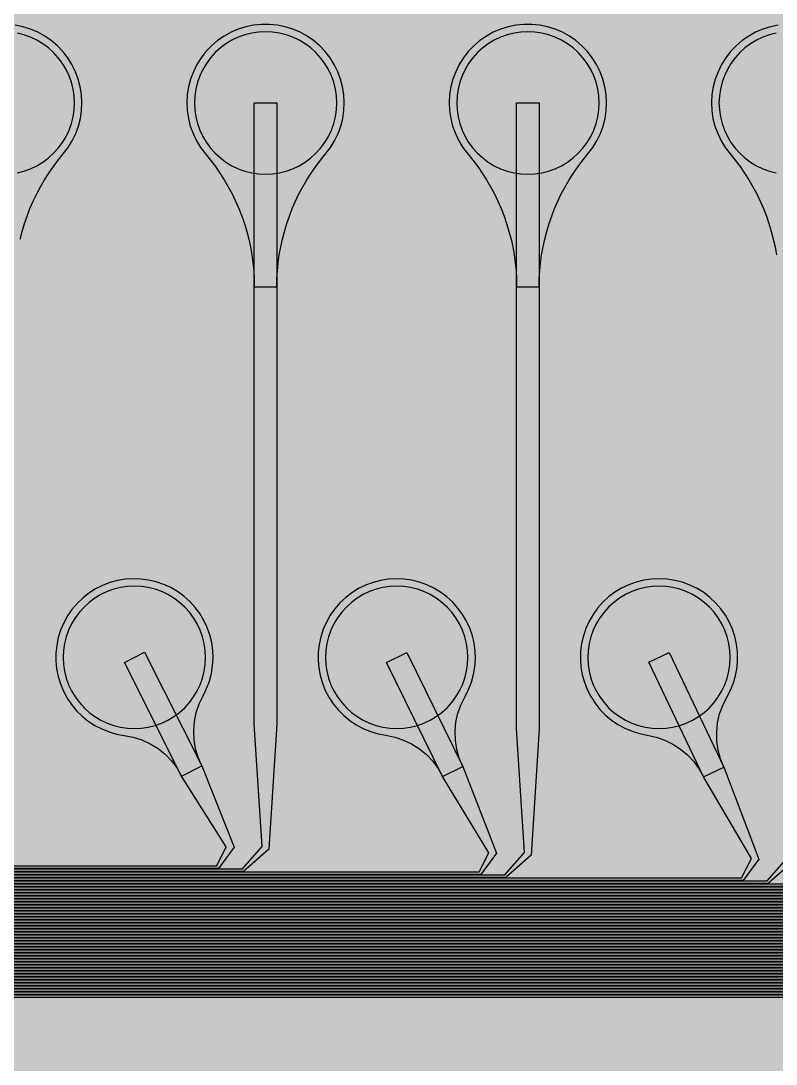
# Model space of a CAD drawing. Header units: metres. Extents: x -7231 to 10969, y -37556 to 1873.
# Drawn here: x 6905 to 7913, y -24324 to -22931 of the extents above; entities that cross this region are included whole.
import ezdxf

# ---------------------------------------------------------------- set-up
doc = ezdxf.new("R2010")
doc.units = ezdxf.units.M
for name, color, linetype in [('Metal1', 4, 'CONTINUOUS'), ('Metal2', 3, 'CONTINUOUS'), ('Polyimide', 7, 'CONTINUOUS'), ('Polyimide_Negative', 5, 'CONTINUOUS')]:
    doc.layers.add(name, color=color, linetype=linetype)

msp = doc.modelspace()

# ---------------------------------------------------------------- hatches: boundary and pattern name
at = {"layer": 'Polyimide'}
msp.add_hatch(color=7, dxfattribs=at).paths.add_polyline_path([(4065.7, -468), (4066.7, -502), (4068.5, -536), (4071.4, -570), (4075.5, -604), (4081, -638), (4088, -672), (4096.5, -706), (4106.6, -740), (4118.3, -774), (4131.6, -808), (4146.5, -842), (4162.9, -876), (4180.7, -910), (4199.8, -944), (4220.2, -978), (4241.7, -1012), (4264.2, -1046), (4287.5, -1080), (4311.5, -1114), (4336, -1148), (4360.9, -1182), (4385.9, -1216), (4410.9, -1250), (4435.7, -1284), (4460.2, -1318), (4484.2, -1352), (4507.5, -1385.9), (4530, -1419.9), (4551.5, -1453.9), (4571.9, -1487.9), (4591.1, -1521.9), (4608.9, -1555.9), (4625.3, -1589.9), (4640.1, -1623.9), (4653.4, -1657.9), (4665.1, -1691.9), (4675.2, -1725.9), (4683.7, -1759.9), (4690.7, -1793.9), (4696.2, -1827.9), (4700.3, -1861.9), (4703.2, -1895.9), (4705.1, -1929.9), (4706.1, -1963.9), (4706.4, -1997.9), (4706.5, -2031.9), (4706.5, -4793), (4710, -4838.4), (4720.2, -4882.7), (4737.1, -4925), (4760.1, -4964.2), (4788.9, -4999.5), (4822.6, -5030), (4860.5, -5055.1), (4901.8, -5074.2), (4901.8, -5074.2), (4970.7, -5105.2), (5034.7, -5145.3), (5092.8, -5193.5), (5143.8, -5249.2), (5186.9, -5311.2), (5221.2, -5378.4), (5246.2, -5449.7), (5261.4, -5523.7), (5266.5, -5599), (5261.4, -5674.3), (5246.2, -5748.3), (5221.2, -5819.6), (5186.9, -5886.8), (5143.8, -5948.8), (5092.8, -6004.5), (5034.7, -6052.7), (4970.7, -6092.8), (4901.8, -6123.8), (4860.5, -6142.9), (4822.6, -6168), (4788.9, -6198.5), (4760.1, -6233.8), (4737.1, -6273), (4720.2, -6315.3), (4710, -6359.6), (4706.5, -6405), (4706.5, -9221.5), (4710, -9266.9), (4720.2, -9311.2), (4737.1, -9353.5), (4760.1, -9392.7), (4788.9, -9428), (4822.6, -9458.5), (4860.5, -9483.6), (4901.8, -9502.7), (4970.7, -9533.7), (5034.7, -9573.8), (5092.8, -9622), (5143.8, -9677.7), (5186.9, -9739.7), (5221.2, -9806.9), (5246.2, -9878.2), (5261.4, -9952.2), (5266.5, -10027.5), (5261.4, -10102.8), (5246.2, -10176.8), (5221.2, -10248.1), (5186.9, -10315.3), (5143.8, -10377.3), (5092.8, -10433), (5034.7, -10481.2), (4970.7, -10521.3), (4901.8, -10552.3), (4860.5, -10571.4), (4822.6, -10596.5), (4788.9, -10627), (4760.1, -10662.3), (4737.1, -10701.5), (4720.2, -10743.8), (4710, -10788.1), (4706.5, -10833.5), (4706.5, -13650), (4710, -13695.4), (4720.2, -13739.7), (4737.1, -13782), (4760.1, -13821.2), (4788.9, -13856.5), (4822.6, -13887), (4860.5, -13912.1), (4901.8, -13931.2), (4970.7, -13962.2), (5034.7, -14002.2), (5092.8, -14050.5), (5143.8, -14106.2), (5186.9, -14168.2), (5221.2, -14235.4), (5246.2, -14306.7), (5261.4, -14380.7), (5266.5, -14456), (5261.4, -14531.3), (5246.2, -14605.3), (5221.2, -14676.5), (5186.9, -14743.8), (5143.8, -14805.8), (5092.8, -14861.5), (5034.7, -14909.7), (4970.7, -14949.8), (4901.8, -14980.8), (4860.5, -14999.9), (4822.6, -15025), (4788.9, -15055.5), (4760.1, -15090.8), (4737.1, -15130), (4720.2, -15172.3), (4710, -15216.6), (4706.5, -15262), (4706.5, -15456), (4720.9, -15750), (4764.1, -16041.3), (4835.7, -16326.8), (4934.9, -16604), (5060.7, -16870.2), (5212.1, -17122.7), (5387.5, -17359.2), (5585.2, -17577.3), (5803.3, -17775), (6039.8, -17950.4), (6292.3, -18101.8), (6558.4, -18227.6), (6835.6, -18326.8), (7121.2, -18398.3), (7412.4, -18441.5), (7706.5, -18456), (9969, -18456), (10047.4, -18459.8), (10125.1, -18471.4), (10201.2, -18490.4), (10275.2, -18516.9), (10346.1, -18550.5), (10413.5, -18590.8), (10476.5, -18637.6), (10534.7, -18690.3), (10587.4, -18748.5), (10634.2, -18811.5), (10674.5, -18878.9), (10708.1, -18949.8), (10734.6, -19023.8), (10753.6, -19099.9), (10765.2, -19177.6), (10769, -19256), (10769, -20895.8), (10730.2, -20951.4), (10694.6, -21009.1), (10662.2, -21068.6), (10633.2, -21129.9), (10607.6, -21192.7), (10585.5, -21256.7), (10566.9, -21322), (10552, -21388.1), (10540.8, -21455), (10533.4, -21522.3), (10529.6, -21590), (10529.6, -21657.8), (10533.4, -21725.5), (10540.8, -21792.9), (10552, -21859.7), (10566.9, -21925.9), (10585.5, -21991.1), (10607.6, -22055.2), (10633.2, -22117.9), (10662.2, -22179.2), (10694.6, -22238.7), (10730.2, -22296.4), (10769, -22352), (10769, -32454.2), (10728.7, -32510.5), (10691.7, -32568.9), (10658, -32629.3), (10627.8, -32691.6), (10601.2, -32755.4), (10578.2, -32820.7), (10558.9, -32887.1), (10543.4, -32954.5), (10531.8, -33022.7), (10524, -33091.4), (10520.1, -33160.5), (10520.1, -33229.7), (10524, -33298.8), (10531.8, -33367.5), (10543.4, -33435.7), (10558.9, -33503.1), (10578.2, -33569.5), (10601.2, -33634.8), (10627.8, -33698.6), (10658, -33760.8), (10691.7, -33821.3), (10728.7, -33879.7), (10769, -33936), (10769, -36556), (10765.2, -36634.4), (10753.6, -36712.1), (10734.6, -36788.2), (10708.1, -36862.1), (10674.5, -36933.1), (10634.2, -37000.5), (10587.4, -37063.5), (10534.7, -37121.7), (10476.5, -37174.4), (10413.5, -37221.2), (10346.1, -37261.5), (10275.2, -37295.1), (10201.2, -37321.6), (10125.1, -37340.6), (10047.4, -37352.1), (9969, -37356), (-6231, -37356), (-6309.4, -37352.1), (-6387.1, -37340.6), (-6463.2, -37321.6), (-6537.2, -37295.1), (-6608.1, -37261.5), (-6675.5, -37221.2), (-6738.5, -37174.4), (-6796.7, -37121.7), (-6849.4, -37063.5), (-6896.2, -37000.5), (-6936.5, -36933.1), (-6970.1, -36862.1), (-6996.6, -36788.2), (-7015.6, -36712.1), (-7027.2, -36634.4), (-7031, -36556), (-7031, -33936), (-6990.7, -33879.8), (-6953.7, -33821.3), (-6920, -33760.9), (-6889.8, -33698.6), (-6863.2, -33634.8), (-6840.2, -33569.5), (-6820.9, -33503.1), (-6805.4, -33435.7), (-6793.7, -33367.5), (-6785.9, -33298.8), (-6782, -33229.7), (-6782, -33160.5), (-6785.9, -33091.4), (-6793.7, -33022.7), (-6805.4, -32954.5), (-6820.9, -32887.1), (-6840.2, -32820.6), (-6863.2, -32755.4), (-6889.8, -32691.5), (-6920, -32629.3), (-6953.7, -32568.9), (-6990.7, -32510.4), (-7031, -32454.2), (-7031, -22364.8), (-6990.7, -22308.6), (-6953.7, -22250.1), (-6920, -22189.7), (-6889.8, -22127.5), (-6863.2, -22063.6), (-6840.2, -21998.4), (-6820.9, -21931.9), (-6805.4, -21864.5), (-6793.7, -21796.3), (-6785.9, -21727.6), (-6782, -21658.5), (-6782, -21589.3), (-6785.9, -21520.3), (-6793.7, -21451.5), (-6805.4, -21383.3), (-6820.9, -21315.9), (-6840.2, -21249.5), (-6863.2, -21184.2), (-6889.8, -21120.4), (-6920, -21058.1), (-6953.7, -20997.7), (-6990.7, -20939.3), (-7031, -20883), (-7031, -19256), (-7027.2, -19177.6), (-7015.6, -19099.9), (-6996.6, -19023.8), (-6970.1, -18949.8), (-6936.5, -18878.9), (-6896.2, -18811.5), (-6849.4, -18748.5), (-6796.7, -18690.3), (-6738.5, -18637.6), (-6675.5, -18590.8), (-6608.1, -18550.5), (-6537.2, -18516.9), (-6463.2, -18490.4), (-6387.1, -18471.4), (-6309.4, -18459.8), (-6231, -18456), (-3968.5, -18456), (-3674.4, -18441.5), (-3383.2, -18398.3), (-3097.6, -18326.8), (-2820.4, -18227.6), (-2554.3, -18101.8), (-2301.8, -17950.4), (-2065.3, -17775), (-1847.2, -17577.3), (-1649.5, -17359.2), (-1474.1, -17122.7), (-1322.7, -16870.2), (-1196.9, -16604), (-1097.7, -16326.8), (-1026.1, -16041.3), (-982.9, -15750), (-968.5, -15456), (-968.5, -15262), (-972, -15216.6), (-982.2, -15172.3), (-999.1, -15130), (-1022.1, -15090.8), (-1050.9, -15055.5), (-1084.6, -15025), (-1122.5, -14999.9), (-1163.8, -14980.8), (-1232.7, -14949.8), (-1296.7, -14909.7), (-1354.8, -14861.5), (-1405.8, -14805.8), (-1448.9, -14743.8), (-1483.2, -14676.5), (-1508.2, -14605.3), (-1523.4, -14531.3), (-1528.5, -14456), (-1523.4, -14380.7), (-1508.2, -14306.7), (-1483.2, -14235.4), (-1448.9, -14168.2), (-1405.8, -14106.2), (-1354.8, -14050.5), (-1296.7, -14002.2), (-1232.7, -13962.2), (-1163.8, -13931.2), (-1122.5, -13912.1), (-1084.6, -13887), (-1050.9, -13856.5), (-1022.1, -13821.2), (-999.1, -13782), (-982.2, -13739.7), (-972, -13695.4), (-968.5, -13650), (-968.5, -12309.6), (-972, -12264.3), (-982.2, -12219.9), (-999.1, -12177.7), (-1022.1, -12138.5), (-1050.9, -12103.2), (-1084.6, -12072.6), (-1122.5, -12047.5), (-1163.8, -12028.5), (-1232.7, -11997.4), (-1296.7, -11957.4), (-1354.8, -11909.1), (-1405.8, -11853.5), (-1448.9, -11791.5), (-1483.2, -11724.2), (-1508.2, -11653), (-1523.4, -11579), (-1528.5, -11503.7), (-1523.4, -11428.3), (-1508.2, -11354.4), (-1483.2, -11283.1), (-1448.9, -11215.9), (-1405.8, -11153.8), (-1354.8, -11098.2), (-1296.7, -11049.9), (-1232.7, -11009.9), (-1163.8, -10978.8), (-1122.5, -10959.8), (-1084.6, -10934.7), (-1050.9, -10904.1), (-1022.1, -10868.9), (-999.1, -10829.6), (-982.2, -10787.4), (-972, -10743), (-968.5, -10697.7), (-968.5, -9357.3), (-972, -9311.9), (-982.2, -9267.6), (-999.1, -9225.4), (-1022.1, -9186.1), (-1050.9, -9150.8), (-1084.6, -9120.3), (-1122.5, -9095.2), (-1163.8, -9076.2), (-1163.8, -9076.2), (-1232.7, -9045.1), (-1296.7, -9005.1), (-1354.8, -8956.8), (-1405.8, -8901.1), (-1448.9, -8839.1), (-1483.2, -8771.9), (-1508.2, -8700.6), (-1523.4, -8626.7), (-1528.5, -8551.3), (-1523.4, -8476), (-1508.2, -8402), (-1483.2, -8330.8), (-1448.9, -8263.5), (-1405.8, -8201.5), (-1354.8, -8145.9), (-1296.7, -8097.6), (-1232.7, -8057.6), (-1163.8, -8026.5), (-1163.8, -8026.5), (-1122.5, -8007.4), (-1084.6, -7982.4), (-1050.9, -7951.8), (-1022.1, -7916.5), (-999.1, -7877.3), (-982.2, -7835), (-972, -7790.7), (-968.5, -7745.4), (-968.5, -6405), (-972, -6359.6), (-982.2, -6315.3), (-999.1, -6273), (-1022.1, -6233.8), (-1050.9, -6198.5), (-1084.6, -6168), (-1122.5, -6142.9), (-1163.8, -6123.8), (-1163.8, -6123.8), (-1232.7, -6092.8), (-1296.7, -6052.7), (-1354.8, -6004.5), (-1405.8, -5948.8), (-1448.9, -5886.8), (-1483.2, -5819.6), (-1508.2, -5748.3), (-1523.4, -5674.3), (-1528.5, -5599), (-1523.4, -5523.7), (-1508.2, -5449.7), (-1483.2, -5378.4), (-1448.9, -5311.2), (-1405.8, -5249.2), (-1354.8, -5193.5), (-1296.7, -5145.3), (-1232.7, -5105.2), (-1163.8, -5074.2), (-1163.8, -5074.2), (-1122.5, -5055.1), (-1084.6, -5030), (-1050.9, -4999.5), (-1022.1, -4964.2), (-999.1, -4925), (-982.2, -4882.7), (-972, -4838.4), (-968.5, -4793), (-968.5, -2031.9), (-968.4, -1997.9), (-968.1, -1963.9), (-967.1, -1929.9), (-965.2, -1895.9), (-962.2, -1861.9), (-958, -1827.9), (-952.4, -1793.9), (-945.3, -1759.9), (-936.6, -1725.9), (-926.4, -1691.9), (-914.4, -1657.9), (-900.9, -1623.9), (-885.7, -1589.9), (-869.1, -1555.9), (-850.9, -1521.9), (-831.4, -1487.9), (-810.6, -1453.9), (-788.7, -1419.9), (-765.8, -1385.9), (-742.1, -1352), (-717.6, -1318), (-692.7, -1284), (-667.4, -1250), (-641.9, -1216), (-616.4, -1182), (-591.1, -1148), (-566.1, -1114), (-541.7, -1080), (-517.9, -1046), (-495, -1012), (-473.1, -978), (-452.4, -944), (-432.8, -910), (-414.7, -876), (-398, -842), (-382.9, -808), (-369.3, -774), (-357.4, -740), (-347.1, -706), (-338.4, -672), (-331.3, -638), (-325.7, -604), (-321.5, -570), (-318.6, -536), (-316.7, -502), (-315.7, -468), (-315.3, -434), (-315.2, -400), (-315.2, 401), (-315.2, 451), (-315.2, 1644), (-270.2, 1644), (-270, 1637.1), (-269.4, 1630.3), (-268.2, 1623.5), (-266.7, 1616.8), (-264.7, 1610.2), (-262.3, 1603.8), (-259.4, 1597.6), (-256.2, 1591.5), (-252.6, 1585.7), (-248.6, 1580.1), (-244.2, 1574.8), (-239.5, 1569.8), (-234.5, 1565.1), (-229.2, 1560.7), (-223.6, 1556.7), (-217.8, 1553.1), (-211.7, 1549.8), (-205.4, 1547), (-199, 1544.6), (-192.4, 1542.6), (-185.7, 1541), (-179, 1539.9), (-172.1, 1539.2), (-165.2, 1539), (-158.4, 1539.2), (-151.5, 1539.9), (-144.8, 1541), (-138.1, 1542.6), (-131.5, 1544.6), (-125.1, 1547), (-118.8, 1549.8), (-112.8, 1553.1), (-106.9, 1556.7), (-101.3, 1560.7), (-96, 1565.1), (-91, 1569.8), (-86.3, 1574.8), (-81.9, 1580.1), (-77.9, 1585.7), (-74.3, 1591.5), (-71.1, 1597.6), (-68.2, 1603.8), (-65.8, 1610.2), (-63.8, 1616.8), (-62.3, 1623.5), (-61.1, 1630.3), (-60.5, 1637.1), (-60.2, 1644), (1853, 1644), (1853, 1573), (3815.2, 1573), (3815.5, 1579.5), (3816.1, 1586.1), (3817.2, 1592.5), (3818.7, 1598.9), (3820.6, 1605.1), (3822.9, 1611.3), (3825.6, 1617.2), (3828.6, 1623), (3832.1, 1628.6), (3835.9, 1633.9), (3840.1, 1638.9), (3844.5, 1643.7), (3849.3, 1648.2), (3854.4, 1652.3), (3859.7, 1656.1), (3865.2, 1659.6), (3871, 1662.7), (3877, 1665.4), (3883.1, 1667.7), (3889.4, 1669.6), (3895.7, 1671.1), (3902.2, 1672.1), (3908.7, 1672.8), (3915.2, 1673), (3921.8, 1672.8), (3928.3, 1672.1), (3934.8, 1671.1), (3941.1, 1669.6), (3947.4, 1667.7), (3953.5, 1665.4), (3959.5, 1662.7), (3965.2, 1659.6), (3970.8, 1656.1), (3976.1, 1652.3), (3981.2, 1648.2), (3986, 1643.7), (3990.4, 1638.9), (3994.6, 1633.9), (3998.4, 1628.6), (4001.9, 1623), (4004.9, 1617.2), (4007.6, 1611.3), (4009.9, 1605.1), (4011.8, 1598.9), (4013.3, 1592.5), (4014.4, 1586.1), (4015, 1579.5), (4015.2, 1573), (4065.2, 1573), (4065.2, 451), (4065.2, 401), (4065.2, -400), (4065.3, -434), (4065.7, -468)])

# ---------------------------------------------------------------- linework, layer by layer
at = {"layer": 'Metal1'}
for points in [[(9452.2, -24234.7), (2924.3, -24234.7), (2893.2, -24203.7), (2893.2, -19211.9)], [(2896.7, -19211.9), (2896.7, -24202.3), (2925.7, -24231.2), (9450.8, -24231.2)], [(9444.2, -24226.7), (2932.3, -24226.7), (2901.2, -24195.7), (2901.2, -19211.9)], [(2904.7, -19211.9), (2904.7, -24194.3), (2933.7, -24223.2), (9442.8, -24223.2)], [(9436.2, -24218.8), (2940.3, -24218.8), (2909.2, -24187.7), (2909.2, -19211.9)], [(2912.7, -19211.9), (2912.7, -24186.3), (2941.7, -24215.2), (9434.8, -24215.2)], [(9428.2, -24210.7), (2948.3, -24210.7), (2917.2, -24179.7), (2917.2, -19211.9)], [(2920.7, -19211.9), (2920.7, -24178.3), (2949.7, -24207.2), (9426.8, -24207.2)], [(9420.2, -24202.7), (2956.3, -24202.7), (2925.2, -24171.7), (2925.2, -19211.9)], [(2928.7, -19211.9), (2928.7, -24170.3), (2957.7, -24199.2), (9418.8, -24199.2)], [(9412.2, -24194.7), (2964.3, -24194.7), (2933.2, -24163.7), (2933.2, -19211.9)], [(2936.7, -19211.9), (2936.7, -24162.3), (2965.7, -24191.2), (9410.8, -24191.2)], [(9404.2, -24186.8), (2972.3, -24186.8), (2941.2, -24155.7), (2941.2, -19211.9)], [(2944.7, -19211.9), (2944.7, -24154.3), (2973.7, -24183.2), (9402.8, -24183.2)], [(9396.2, -24178.7), (2980.3, -24178.7), (2949.2, -24147.7), (2949.2, -19211.9)], [(2952.7, -19211.9), (2952.7, -24146.3), (2981.7, -24175.2), (9394.8, -24175.2)], [(9388.2, -24170.7), (2988.3, -24170.7), (2957.2, -24139.7), (2957.2, -19211.9)], [(2960.7, -19211.9), (2960.7, -24138.3), (2989.7, -24167.2), (9386.8, -24167.2)], [(9380.2, -24162.7), (2996.3, -24162.7), (2965.2, -24131.7), (2965.2, -19211.9)], [(2968.7, -19211.9), (2968.7, -24130.3), (2997.7, -24159.2), (9378.8, -24159.2)], [(9372.2, -24154.8), (3004.3, -24154.8), (2973.2, -24123.7), (2973.2, -19211.9)], [(2976.7, -19211.9), (2976.7, -24122.3), (3005.7, -24151.2), (9370.8, -24151.2)], [(9364.2, -24146.7), (3012.3, -24146.7), (2981.2, -24115.7), (2981.2, -19211.9)], [(2984.7, -19211.9), (2984.7, -24114.3), (3013.7, -24143.2), (9362.8, -24143.2)], [(9356.2, -24138.7), (3020.3, -24138.7), (2989.2, -24107.7), (2989.2, -19211.9)], [(2992.7, -19211.9), (2992.7, -24106.3), (3021.7, -24135.2), (9354.8, -24135.2)], [(9348.2, -24130.7), (3028.3, -24130.7), (2997.2, -24099.7), (2997.2, -19211.9)], [(3000.7, -19211.9), (3000.7, -24098.3), (3029.7, -24127.2), (9346.8, -24127.2)], [(9340.2, -24122.8), (3036.3, -24122.8), (3005.2, -24091.7), (3005.2, -19211.9)], [(3008.7, -19211.9), (3008.7, -24090.3), (3037.7, -24119.2), (9338.8, -24119.2)], [(9332.2, -24114.7), (3044.3, -24114.7), (3013.2, -24083.7), (3013.2, -19211.9)], [(3016.7, -19211.9), (3016.7, -24082.3), (3045.7, -24111.2), (9330.8, -24111.2)], [(8952.2, -24106.7), (3052.3, -24106.7), (3021.2, -24075.7), (3021.2, -19211.9)], [(3024.7, -19211.9), (3024.7, -24074.3), (3053.7, -24103.2), (8950.8, -24103.2)], [(8602.2, -24098.7), (3060.3, -24098.7), (3029.2, -24067.7), (3029.2, -19211.9)], [(3032.7, -19211.9), (3032.7, -24066.3), (3061.7, -24095.2), (8600.8, -24095.2)], [(8252.2, -24090.8), (3068.3, -24090.8), (3037.2, -24059.7), (3037.2, -19211.9)], [(3040.7, -19211.9), (3040.7, -24058.3), (3069.7, -24087.2), (8250.8, -24087.2)], [(7935.9, -24052.8), (7902.2, -24082.8), (3076.3, -24082.8), (3045.2, -24051.7), (3045.2, -19211.9)], [(3048.7, -19211.9), (3048.7, -24050.3), (3077.7, -24079.2), (7900.8, -24079.2), (7927.1, -24049.2)], [(3056.7, -19211.9), (3056.7, -24042.3), (3085.7, -24071.2), (7550.8, -24071.2), (7577.1, -24041.2), (7566.5, -23876.5), (7566.5, -23041), (7596.5, -23041), (7596.5, -23876.5), (7585.9, -24044.8), (7552.2, -24074.7), (3084.3, -24074.7), (3053.2, -24043.7), (3053.2, -19211.9)], [(3064.7, -19211.9), (3064.7, -24034.3), (3093.7, -24063.2), (7200.8, -24063.2), (7227, -24033.2), (7216.5, -23870.1), (7216.5, -23041), (7246.5, -23041), (7246.5, -23870.1), (7236, -24036.8), (7202.2, -24066.7), (3092.3, -24066.7), (3061.2, -24035.7), (3061.2, -19211.9)], [(6904, -23222.7), (6906.7, -23212.4), (6909.8, -23202.1), (6913.3, -23191.9), (6917.2, -23181.9), (6921.5, -23172.1), (6926.1, -23162.4), (6931.2, -23152.9), (6936.6, -23143.6), (6942.3, -23134.6), (6948.4, -23125.8), (6954.9, -23117.2), (6961.6, -23108.9), (6968.1, -23100.4), (6973.6, -23091.4), (6978.2, -23081.8), (6981.9, -23071.9), (6984.5, -23061.6), (6986, -23051.1), (6986.5, -23040.5), (6985.9, -23029.9), (6984.3, -23019.4), (6981.6, -23009.2), (6977.8, -22999.3), (6973.1, -22989.8), (6967.5, -22980.8), (6961, -22972.4), (6953.7, -22964.7), (6945.6, -22957.8), (6936.9, -22951.8), (6927.6, -22946.7), (6917.9, -22942.5), (6907.7, -22939.3), (6897.4, -22937.2)], [(7915.6, -22937.2), (7905.3, -22939.3), (7895.1, -22942.5), (7885.4, -22946.7), (7876.1, -22951.8), (7867.4, -22957.8), (7859.3, -22964.7), (7852, -22972.4), (7845.5, -22980.8), (7839.9, -22989.8), (7835.2, -22999.3), (7831.4, -23009.2), (7828.7, -23019.4), (7827.1, -23029.9), (7826.5, -23040.5), (7827, -23051.1), (7828.5, -23061.6), (7831.1, -23071.9), (7834.8, -23081.8), (7839.4, -23091.4), (7844.9, -23100.4), (7851.4, -23108.9), (7858.1, -23117.2), (7864.6, -23125.8), (7870.7, -23134.6), (7876.4, -23143.6), (7881.8, -23152.9), (7886.9, -23162.4), (7891.5, -23172.1), (7895.8, -23181.9), (7899.7, -23191.9), (7903.2, -23202.1), (7906.3, -23212.4), (7909, -23222.7), (7911.3, -23233.2), (7913.2, -23243.8)]]:
    msp.add_lwpolyline(points, dxfattribs=at)
for points in [[(7246.5, -23286.6), (7246.7, -23275.8), (7247.3, -23265.1), (7248.4, -23254.4), (7249.8, -23243.8), (7251.7, -23233.2), (7254, -23222.7), (7256.7, -23212.4), (7259.8, -23202.1), (7263.3, -23191.9), (7267.2, -23181.9), (7271.5, -23172.1), (7276.1, -23162.4), (7281.2, -23152.9), (7286.6, -23143.6), (7292.3, -23134.6), (7298.4, -23125.8), (7304.9, -23117.2), (7311.6, -23108.9), (7318.1, -23100.4), (7323.6, -23091.4), (7328.2, -23081.8), (7331.9, -23071.9), (7334.5, -23061.6), (7336, -23051.1), (7336.5, -23040.5), (7335.9, -23029.9), (7334.3, -23019.4), (7331.6, -23009.2), (7327.8, -22999.3), (7323.1, -22989.8), (7317.5, -22980.8), (7311, -22972.4), (7303.7, -22964.7), (7295.6, -22957.8), (7286.9, -22951.8), (7277.6, -22946.7), (7267.9, -22942.5), (7257.7, -22939.3), (7247.4, -22937.2), (7236.8, -22936.1), (7226.2, -22936.1), (7215.6, -22937.2), (7205.3, -22939.3), (7195.1, -22942.5), (7185.4, -22946.7), (7176.1, -22951.8), (7167.4, -22957.8), (7159.3, -22964.7), (7152, -22972.4), (7145.5, -22980.8), (7139.9, -22989.8), (7135.2, -22999.3), (7131.4, -23009.2), (7128.7, -23019.4), (7127.1, -23029.9), (7126.5, -23040.5), (7127, -23051.1), (7128.5, -23061.6), (7131.1, -23071.9), (7134.8, -23081.8), (7139.4, -23091.4), (7144.9, -23100.4), (7151.4, -23108.9), (7158.1, -23117.2), (7164.6, -23125.8), (7170.7, -23134.6), (7176.4, -23143.6), (7181.8, -23152.9), (7186.9, -23162.4), (7191.5, -23172.1), (7195.8, -23181.9), (7199.7, -23191.9), (7203.2, -23202.1), (7206.3, -23212.4), (7209, -23222.7), (7211.3, -23233.2), (7213.2, -23243.8), (7214.6, -23254.4), (7215.7, -23265.1), (7216.3, -23275.8), (7216.5, -23286.6), (7246.5, -23286.6)], [(7596.5, -23286.6), (7596.7, -23275.8), (7597.3, -23265.1), (7598.4, -23254.4), (7599.8, -23243.8), (7601.7, -23233.2), (7604, -23222.7), (7606.7, -23212.4), (7609.8, -23202.1), (7613.3, -23191.9), (7617.2, -23181.9), (7621.5, -23172.1), (7626.1, -23162.4), (7631.2, -23152.9), (7636.6, -23143.6), (7642.3, -23134.6), (7648.4, -23125.8), (7654.9, -23117.2), (7661.6, -23108.9), (7668.1, -23100.4), (7673.6, -23091.4), (7678.2, -23081.8), (7681.9, -23071.9), (7684.5, -23061.6), (7686, -23051.1), (7686.5, -23040.5), (7685.9, -23029.9), (7684.3, -23019.4), (7681.6, -23009.2), (7677.8, -22999.3), (7673.1, -22989.8), (7667.5, -22980.8), (7661, -22972.4), (7653.7, -22964.7), (7645.6, -22957.8), (7636.9, -22951.8), (7627.6, -22946.7), (7617.9, -22942.5), (7607.7, -22939.3), (7597.4, -22937.2), (7586.8, -22936.1), (7576.2, -22936.1), (7565.6, -22937.2), (7555.3, -22939.3), (7545.1, -22942.5), (7535.4, -22946.7), (7526.1, -22951.8), (7517.4, -22957.8), (7509.3, -22964.7), (7502, -22972.4), (7495.5, -22980.8), (7489.9, -22989.8), (7485.2, -22999.3), (7481.4, -23009.2), (7478.7, -23019.4), (7477.1, -23029.9), (7476.5, -23040.5), (7477, -23051.1), (7478.5, -23061.6), (7481.1, -23071.9), (7484.8, -23081.8), (7489.4, -23091.4), (7494.9, -23100.4), (7501.4, -23108.9), (7508.1, -23117.2), (7514.6, -23125.8), (7520.7, -23134.6), (7526.4, -23143.6), (7531.8, -23152.9), (7536.9, -23162.4), (7541.5, -23172.1), (7545.8, -23181.9), (7549.7, -23191.9), (7553.2, -23202.1), (7556.3, -23212.4), (7559, -23222.7), (7561.3, -23233.2), (7563.2, -23243.8), (7564.6, -23254.4), (7565.7, -23265.1), (7566.3, -23275.8), (7566.5, -23286.6), (7596.5, -23286.6)]]:
    msp.add_lwpolyline(points, close=True, dxfattribs=at)
at = {"layer": 'Metal2'}
for points in [[(9448.2, -24230.7), (2928.3, -24230.7), (2897.2, -24199.7), (2897.2, -19211.9)], [(2900.8, -19211.9), (2900.8, -24198.3), (2929.7, -24227.2), (9446.8, -24227.2)], [(9440.2, -24222.7), (2936.3, -24222.7), (2905.2, -24191.7), (2905.2, -19211.9)], [(2908.8, -19211.9), (2908.8, -24190.3), (2937.7, -24219.2), (9438.8, -24219.2)], [(9432.2, -24214.7), (2944.3, -24214.7), (2913.2, -24183.7), (2913.2, -19211.9)], [(2916.8, -19211.9), (2916.8, -24182.3), (2945.7, -24211.2), (9430.8, -24211.2)], [(9424.2, -24206.8), (2952.3, -24206.8), (2921.2, -24175.7), (2921.2, -19211.9)], [(2924.8, -19211.9), (2924.8, -24174.3), (2953.7, -24203.2), (9422.8, -24203.2)], [(9416.2, -24198.7), (2960.3, -24198.7), (2929.2, -24167.7), (2929.2, -19211.9)], [(2932.8, -19211.9), (2932.8, -24166.3), (2961.7, -24195.2), (9414.8, -24195.2)], [(9408.2, -24190.7), (2968.3, -24190.7), (2937.2, -24159.7), (2937.2, -19211.9)], [(2940.8, -19211.9), (2940.8, -24158.3), (2969.7, -24187.2), (9406.8, -24187.2)], [(9400.2, -24182.7), (2976.3, -24182.7), (2945.2, -24151.7), (2945.2, -19211.9)], [(2948.8, -19211.9), (2948.8, -24150.3), (2977.7, -24179.2), (9398.8, -24179.2)], [(9392.2, -24174.8), (2984.3, -24174.8), (2953.2, -24143.7), (2953.2, -19211.9)], [(2956.8, -19211.9), (2956.8, -24142.3), (2985.7, -24171.2), (9390.8, -24171.2)], [(9384.2, -24166.7), (2992.3, -24166.7), (2961.2, -24135.7), (2961.2, -19211.9)], [(2964.8, -19211.9), (2964.8, -24134.3), (2993.7, -24163.2), (9382.8, -24163.2)], [(9376.2, -24158.7), (3000.3, -24158.7), (2969.2, -24127.7), (2969.2, -19211.9)], [(2972.8, -19211.9), (2972.8, -24126.3), (3001.7, -24155.2), (9374.8, -24155.2)], [(9368.2, -24150.7), (3008.3, -24150.7), (2977.2, -24119.7), (2977.2, -19211.9)], [(2980.8, -19211.9), (2980.8, -24118.3), (3009.7, -24147.2), (9366.8, -24147.2)], [(9360.2, -24142.8), (3016.3, -24142.8), (2985.2, -24111.7), (2985.2, -19211.9)], [(2988.8, -19211.9), (2988.8, -24110.3), (3017.7, -24139.2), (9358.8, -24139.2)], [(9352.2, -24134.7), (3024.3, -24134.7), (2993.2, -24103.7), (2993.2, -19211.9)], [(2996.8, -19211.9), (2996.8, -24102.3), (3025.7, -24131.2), (9350.8, -24131.2)], [(9344.2, -24126.7), (3032.3, -24126.7), (3001.2, -24095.7), (3001.2, -19211.9)], [(3004.8, -19211.9), (3004.8, -24094.3), (3033.7, -24123.2), (9342.8, -24123.2)], [(9336.2, -24118.7), (3040.3, -24118.7), (3009.2, -24087.7), (3009.2, -19211.9)], [(3012.8, -19211.9), (3012.8, -24086.3), (3041.7, -24115.2), (9334.8, -24115.2)], [(9328.2, -24110.8), (3048.3, -24110.8), (3017.2, -24079.7), (3017.2, -19211.9)], [(3020.8, -19211.9), (3020.8, -24078.3), (3049.7, -24107.2), (9326.8, -24107.2)], [(8918.7, -24102.8), (3056.3, -24102.8), (3025.2, -24071.7), (3025.2, -19211.9)], [(3028.7, -19211.9), (3028.7, -24070.3), (3057.7, -24099.2), (8916.8, -24099.2)], [(8568.7, -24094.7), (3064.3, -24094.7), (3033.2, -24063.7), (3033.2, -19211.9)], [(3036.7, -19211.9), (3036.7, -24062.3), (3065.7, -24091.2), (8566.8, -24091.2)], [(8218.7, -24086.7), (3072.3, -24086.7), (3041.2, -24055.7), (3041.2, -19211.9)], [(3044.7, -19211.9), (3044.7, -24054.3), (3073.7, -24083.2), (8216.8, -24083.2)], [(3052.7, -19211.9), (3052.7, -24046.3), (3081.7, -24075.2), (7866.7, -24075.2), (7879.8, -24049.6), (7816, -23940.6), (7743, -23787.5), (7770, -23774.5), (7843.1, -23927.7), (7889.8, -24050.2), (7868.7, -24078.8), (3080.3, -24078.8), (3049.2, -24047.7), (3049.2, -19211.9)], [(3060.7, -19211.9), (3060.7, -24038.3), (3089.7, -24067.2), (7516.7, -24067.2), (7529.4, -24041.8), (7467.7, -23940), (7393, -23787.6), (7420, -23774.4), (7494.7, -23926.8), (7539.6, -24042.3), (7518.7, -24070.8), (3088.3, -24070.8), (3057.2, -24039.7), (3057.2, -19211.9)], [(3068.7, -19211.9), (3068.7, -24030.3), (3097.7, -24059.2), (7166.7, -24059.2), (7178.9, -24034), (7119.5, -23939.3), (7043.1, -23787.8), (7069.9, -23774.2), (7146.3, -23925.8), (7189.5, -24034.4), (7168.7, -24062.7), (3096.3, -24062.7), (3065.2, -24031.7), (3065.2, -19211.9)]]:
    msp.add_lwpolyline(points, dxfattribs=at)
for points in [[(7146.3, -23925.8), (7141.5, -23914.6), (7138.1, -23902.9), (7136.1, -23890.9), (7135.6, -23878.7), (7136.6, -23866.5), (7139.1, -23854.6), (7143, -23843.1), (7148.2, -23832.1), (7152.9, -23822.7), (7156.5, -23812.9), (7159.2, -23802.7), (7160.9, -23792.4), (7161.5, -23781.9), (7161.1, -23771.5), (7159.6, -23761.1), (7157.1, -23750.9), (7153.6, -23741), (7149.1, -23731.6), (7143.7, -23722.6), (7137.5, -23714.2), (7130.4, -23706.4), (7122.6, -23699.4), (7114.2, -23693.2), (7105.1, -23687.9), (7095.6, -23683.6), (7085.7, -23680.1), (7075.5, -23677.7), (7065.1, -23676.4), (7054.6, -23676), (7044.2, -23676.7), (7033.8, -23678.5), (7023.7, -23681.2), (7014, -23685), (7004.6, -23689.7), (6995.8, -23695.4), (6987.5, -23701.8), (6980, -23709.1), (6973.2, -23717.1), (6967.2, -23725.7), (6962.2, -23734.9), (6958, -23744.5), (6954.9, -23754.5), (6952.8, -23764.8), (6951.7, -23775.2), (6951.6, -23785.7), (6952.6, -23796.1), (6954.6, -23806.4), (6957.7, -23816.4), (6961.7, -23826.1), (6966.6, -23835.3), (6972.5, -23844), (6979.2, -23852.1), (6986.7, -23859.4), (6994.8, -23866), (7003.6, -23871.7), (7012.9, -23876.5), (7022.7, -23880.4), (7032.7, -23883.3), (7043, -23885.1), (7055, -23887.4), (7066.6, -23891.2), (7077.7, -23896.3), (7088, -23902.7), (7097.5, -23910.3), (7106, -23919.1), (7113.4, -23928.8), (7119.5, -23939.3), (7146.3, -23925.8)], [(7494.7, -23926.8), (7490, -23915.5), (7486.7, -23903.8), (7484.9, -23891.7), (7484.5, -23879.6), (7485.6, -23867.4), (7488.2, -23855.5), (7492.3, -23844), (7497.7, -23833.1), (7502.4, -23823.8), (7506.2, -23814), (7509, -23803.9), (7510.7, -23793.6), (7511.5, -23783.1), (7511.2, -23772.6), (7509.8, -23762.2), (7507.4, -23752), (7504, -23742.1), (7499.7, -23732.6), (7494.4, -23723.6), (7488.2, -23715.1), (7481.2, -23707.3), (7473.5, -23700.2), (7465.1, -23693.9), (7456.2, -23688.5), (7446.7, -23684), (7436.8, -23680.5), (7426.7, -23678), (7416.3, -23676.5), (7405.8, -23676), (7395.3, -23676.6), (7385, -23678.2), (7374.9, -23680.9), (7365, -23684.5), (7355.6, -23689.1), (7346.7, -23694.7), (7338.4, -23701.1), (7330.8, -23708.2), (7323.9, -23716.2), (7317.9, -23724.7), (7312.7, -23733.8), (7308.5, -23743.4), (7305.2, -23753.4), (7303, -23763.6), (7301.7, -23774), (7301.6, -23784.5), (7302.4, -23794.9), (7304.3, -23805.2), (7307.3, -23815.3), (7311.2, -23825), (7316, -23834.3), (7321.8, -23843.1), (7328.4, -23851.2), (7335.8, -23858.6), (7343.9, -23865.3), (7352.6, -23871.1), (7361.9, -23876), (7371.5, -23880), (7381.6, -23883), (7391.9, -23885), (7403.8, -23887.4), (7415.4, -23891.3), (7426.4, -23896.5), (7436.7, -23903), (7446.1, -23910.8), (7454.5, -23919.6), (7461.7, -23929.4), (7467.7, -23940), (7494.7, -23926.8)], [(7843.1, -23927.7), (7838.5, -23916.4), (7835.4, -23904.6), (7833.7, -23892.6), (7833.5, -23880.4), (7834.7, -23868.3), (7837.4, -23856.4), (7841.6, -23845), (7847.1, -23834.1), (7851.9, -23824.8), (7855.8, -23815.1), (7858.7, -23805), (7860.6, -23794.7), (7861.4, -23784.2), (7861.3, -23773.8), (7860, -23763.4), (7857.7, -23753.1), (7854.5, -23743.2), (7850.2, -23733.6), (7845, -23724.5), (7838.9, -23716), (7832, -23708.1), (7824.4, -23700.9), (7816.1, -23694.5), (7807.2, -23689), (7797.7, -23684.4), (7787.9, -23680.8), (7777.8, -23678.2), (7767.4, -23676.6), (7756.9, -23676), (7746.5, -23676.5), (7736.1, -23678), (7725.9, -23680.5), (7716.1, -23684.1), (7706.6, -23688.6), (7697.7, -23694), (7689.3, -23700.3), (7681.6, -23707.4), (7674.6, -23715.3), (7668.5, -23723.8), (7663.2, -23732.8), (7658.9, -23742.4), (7655.5, -23752.3), (7653.1, -23762.5), (7651.8, -23772.9), (7651.5, -23783.4), (7652.3, -23793.8), (7654.1, -23804.1), (7656.9, -23814.2), (7660.7, -23824), (7665.5, -23833.3), (7671.1, -23842.1), (7677.7, -23850.4), (7685, -23857.9), (7693, -23864.6), (7701.6, -23870.5), (7710.8, -23875.5), (7720.5, -23879.6), (7730.5, -23882.7), (7740.8, -23884.8), (7752.7, -23887.4), (7764.2, -23891.4), (7775.1, -23896.7), (7785.3, -23903.4), (7794.7, -23911.2), (7803, -23920.1), (7810.1, -23930), (7816, -23940.6), (7843.1, -23927.7)]]:
    msp.add_lwpolyline(points, close=True, dxfattribs=at)
at = {"layer": 'Polyimide_Negative'}
for points in [[(7326.5, -23041), (7326, -23031.7), (7324.7, -23022.5), (7322.4, -23013.4), (7319.3, -23004.6), (7315.3, -22996.2), (7310.5, -22988.2), (7304.9, -22980.7), (7298.7, -22973.8), (7291.8, -22967.6), (7284.3, -22962), (7276.3, -22957.2), (7267.9, -22953.2), (7259.1, -22950.1), (7250, -22947.8), (7240.8, -22946.5), (7231.5, -22946), (7222.2, -22946.5), (7213, -22947.8), (7203.9, -22950.1), (7195.1, -22953.2), (7186.7, -22957.2), (7178.7, -22962), (7171.2, -22967.6), (7164.3, -22973.8), (7158.1, -22980.7), (7152.5, -22988.2), (7147.7, -22996.2), (7143.7, -23004.6), (7140.6, -23013.4), (7138.3, -23022.5), (7137, -23031.7), (7136.5, -23041), (7137, -23050.3), (7138.3, -23059.5), (7140.6, -23068.6), (7143.7, -23077.4), (7147.7, -23085.8), (7152.5, -23093.8), (7158.1, -23101.3), (7164.3, -23108.2), (7171.2, -23114.4), (7178.7, -23120), (7186.7, -23124.8), (7195.1, -23128.8), (7203.9, -23131.9), (7213, -23134.2), (7222.2, -23135.5), (7231.5, -23136), (7240.8, -23135.5), (7250, -23134.2), (7259.1, -23131.9), (7267.9, -23128.8), (7276.3, -23124.8), (7284.3, -23120), (7291.8, -23114.4), (7298.7, -23108.2), (7304.9, -23101.3), (7310.5, -23093.8), (7315.3, -23085.8), (7319.3, -23077.4), (7322.4, -23068.6), (7324.7, -23059.5), (7326, -23050.3), (7326.5, -23041)], [(7676.5, -23041), (7676, -23031.7), (7674.7, -23022.5), (7672.4, -23013.4), (7669.3, -23004.6), (7665.3, -22996.2), (7660.5, -22988.2), (7654.9, -22980.7), (7648.7, -22973.8), (7641.8, -22967.6), (7634.3, -22962), (7626.3, -22957.2), (7617.9, -22953.2), (7609.1, -22950.1), (7600, -22947.8), (7590.8, -22946.5), (7581.5, -22946), (7572.2, -22946.5), (7563, -22947.8), (7553.9, -22950.1), (7545.1, -22953.2), (7536.7, -22957.2), (7528.7, -22962), (7521.2, -22967.6), (7514.3, -22973.8), (7508.1, -22980.7), (7502.5, -22988.2), (7497.7, -22996.2), (7493.7, -23004.6), (7490.6, -23013.4), (7488.3, -23022.5), (7487, -23031.7), (7486.5, -23041), (7487, -23050.3), (7488.3, -23059.5), (7490.6, -23068.6), (7493.7, -23077.4), (7497.7, -23085.8), (7502.5, -23093.8), (7508.1, -23101.3), (7514.3, -23108.2), (7521.2, -23114.4), (7528.7, -23120), (7536.7, -23124.8), (7545.1, -23128.8), (7553.9, -23131.9), (7563, -23134.2), (7572.2, -23135.5), (7581.5, -23136), (7590.8, -23135.5), (7600, -23134.2), (7609.1, -23131.9), (7617.9, -23128.8), (7626.3, -23124.8), (7634.3, -23120), (7641.8, -23114.4), (7648.7, -23108.2), (7654.9, -23101.3), (7660.5, -23093.8), (7665.3, -23085.8), (7669.3, -23077.4), (7672.4, -23068.6), (7674.7, -23059.5), (7676, -23050.3), (7676.5, -23041)], [(7151.5, -23781), (7151, -23771.7), (7149.7, -23762.5), (7147.4, -23753.4), (7144.3, -23744.6), (7140.3, -23736.2), (7135.5, -23728.2), (7129.9, -23720.7), (7123.7, -23713.8), (7116.8, -23707.6), (7109.3, -23702), (7101.3, -23697.2), (7092.9, -23693.2), (7084.1, -23690.1), (7075, -23687.8), (7065.8, -23686.5), (7056.5, -23686), (7047.2, -23686.5), (7038, -23687.8), (7028.9, -23690.1), (7020.1, -23693.2), (7011.7, -23697.2), (7003.7, -23702), (6996.2, -23707.6), (6989.3, -23713.8), (6983.1, -23720.7), (6977.5, -23728.2), (6972.7, -23736.2), (6968.7, -23744.6), (6965.6, -23753.4), (6963.3, -23762.5), (6962, -23771.7), (6961.5, -23781), (6962, -23790.3), (6963.3, -23799.5), (6965.6, -23808.6), (6968.7, -23817.4), (6972.7, -23825.8), (6977.5, -23833.8), (6983.1, -23841.3), (6989.3, -23848.2), (6996.2, -23854.4), (7003.7, -23860), (7011.7, -23864.8), (7020.1, -23868.8), (7028.9, -23871.9), (7038, -23874.2), (7047.2, -23875.5), (7056.5, -23876), (7065.8, -23875.5), (7075, -23874.2), (7084.1, -23871.9), (7092.9, -23868.8), (7101.3, -23864.8), (7109.3, -23860), (7116.8, -23854.4), (7123.7, -23848.2), (7129.9, -23841.3), (7135.5, -23833.8), (7140.3, -23825.8), (7144.3, -23817.4), (7147.4, -23808.6), (7149.7, -23799.5), (7151, -23790.3), (7151.5, -23781)], [(7501.5, -23781), (7501, -23771.7), (7499.7, -23762.5), (7497.4, -23753.4), (7494.3, -23744.6), (7490.3, -23736.2), (7485.5, -23728.2), (7479.9, -23720.7), (7473.7, -23713.8), (7466.8, -23707.6), (7459.3, -23702), (7451.3, -23697.2), (7442.9, -23693.2), (7434.1, -23690.1), (7425, -23687.8), (7415.8, -23686.5), (7406.5, -23686), (7397.2, -23686.5), (7388, -23687.8), (7378.9, -23690.1), (7370.1, -23693.2), (7361.7, -23697.2), (7353.7, -23702), (7346.2, -23707.6), (7339.3, -23713.8), (7333.1, -23720.7), (7327.5, -23728.2), (7322.7, -23736.2), (7318.7, -23744.6), (7315.6, -23753.4), (7313.3, -23762.5), (7312, -23771.7), (7311.5, -23781), (7312, -23790.3), (7313.3, -23799.5), (7315.6, -23808.6), (7318.7, -23817.4), (7322.7, -23825.8), (7327.5, -23833.8), (7333.1, -23841.3), (7339.3, -23848.2), (7346.2, -23854.4), (7353.7, -23860), (7361.7, -23864.8), (7370.1, -23868.8), (7378.9, -23871.9), (7388, -23874.2), (7397.2, -23875.5), (7406.5, -23876), (7415.8, -23875.5), (7425, -23874.2), (7434.1, -23871.9), (7442.9, -23868.8), (7451.3, -23864.8), (7459.3, -23860), (7466.8, -23854.4), (7473.7, -23848.2), (7479.9, -23841.3), (7485.5, -23833.8), (7490.3, -23825.8), (7494.3, -23817.4), (7497.4, -23808.6), (7499.7, -23799.5), (7501, -23790.3), (7501.5, -23781)], [(7851.5, -23781), (7851, -23771.7), (7849.7, -23762.5), (7847.4, -23753.4), (7844.3, -23744.6), (7840.3, -23736.2), (7835.5, -23728.2), (7829.9, -23720.7), (7823.7, -23713.8), (7816.8, -23707.6), (7809.3, -23702), (7801.3, -23697.2), (7792.9, -23693.2), (7784.1, -23690.1), (7775, -23687.8), (7765.8, -23686.5), (7756.5, -23686), (7747.2, -23686.5), (7738, -23687.8), (7728.9, -23690.1), (7720.1, -23693.2), (7711.7, -23697.2), (7703.7, -23702), (7696.2, -23707.6), (7689.3, -23713.8), (7683.1, -23720.7), (7677.5, -23728.2), (7672.7, -23736.2), (7668.7, -23744.6), (7665.6, -23753.4), (7663.3, -23762.5), (7662, -23771.7), (7661.5, -23781), (7662, -23790.3), (7663.3, -23799.5), (7665.6, -23808.6), (7668.7, -23817.4), (7672.7, -23825.8), (7677.5, -23833.8), (7683.1, -23841.3), (7689.3, -23848.2), (7696.2, -23854.4), (7703.7, -23860), (7711.7, -23864.8), (7720.1, -23868.8), (7728.9, -23871.9), (7738, -23874.2), (7747.2, -23875.5), (7756.5, -23876), (7765.8, -23875.5), (7775, -23874.2), (7784.1, -23871.9), (7792.9, -23868.8), (7801.3, -23864.8), (7809.3, -23860), (7816.8, -23854.4), (7823.7, -23848.2), (7829.9, -23841.3), (7835.5, -23833.8), (7840.3, -23825.8), (7844.3, -23817.4), (7847.4, -23808.6), (7849.7, -23799.5), (7851, -23790.3), (7851.5, -23781)]]:
    msp.add_lwpolyline(points, close=True, dxfattribs=at)
for points in [[(6900, -23134.2), (6909.1, -23131.9), (6917.9, -23128.8), (6926.3, -23124.8), (6934.3, -23120), (6941.8, -23114.4), (6948.7, -23108.2), (6954.9, -23101.3), (6960.5, -23093.8), (6965.3, -23085.8), (6969.3, -23077.4), (6972.4, -23068.6), (6974.7, -23059.5), (6976, -23050.3), (6976.5, -23041), (6976.5, -23041), (6976, -23031.7), (6974.7, -23022.5), (6972.4, -23013.4), (6969.3, -23004.6), (6965.3, -22996.2), (6960.5, -22988.2), (6954.9, -22980.7), (6948.7, -22973.8), (6941.8, -22967.6), (6934.3, -22962), (6926.3, -22957.2), (6917.9, -22953.2), (6909.1, -22950.1), (6900, -22947.8)], [(7913, -22947.8), (7903.9, -22950.1), (7895.1, -22953.2), (7886.7, -22957.2), (7878.7, -22962), (7871.2, -22967.6), (7864.3, -22973.8), (7858.1, -22980.7), (7852.5, -22988.2), (7847.7, -22996.2), (7843.7, -23004.6), (7840.6, -23013.4), (7838.3, -23022.5), (7837, -23031.7), (7836.5, -23041), (7837, -23050.3), (7838.3, -23059.5), (7840.6, -23068.6), (7843.7, -23077.4), (7847.7, -23085.8), (7852.5, -23093.8), (7858.1, -23101.3), (7864.3, -23108.2), (7871.2, -23114.4), (7878.7, -23120), (7886.7, -23124.8), (7895.1, -23128.8), (7903.9, -23131.9), (7913, -23134.2)]]:
    msp.add_lwpolyline(points, dxfattribs=at)

doc.saveas('drawing.dxf')
